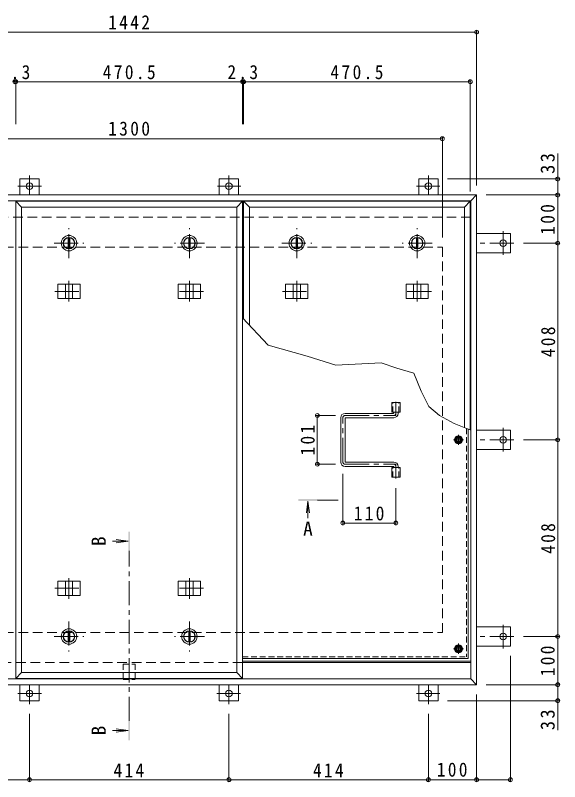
# Model space of a CAD drawing. Units: millimetres at full size, sheet at 1:10. Extents: x -2620 to 2731, y -1962 to 1737.
# Drawn here: x -1694 to -565, y -176 to 1414 of the extents above; entities that cross this region are included whole.
import ezdxf
from ezdxf.enums import TextEntityAlignment as Align

# ---------------------------------------------------------------- set-up
doc = ezdxf.new("R2010")
doc.units = ezdxf.units.MM
doc.header["$LTSCALE"] = 10
doc.header["$PDMODE"] = 32
doc.header["$PDSIZE"] = 8
for name, pattern in [('CHAIN1', [8, 5, -1, 1, -1]), ('DASHED1', [1.8, 1.2, -0.6]), ('DASHED2', [3, 2, -1])]:
    doc.linetypes.add(name, pattern=pattern)
for name, color, linetype, lineweight in [('0-1_躯体', 2, 'Continuous', 9), ('0-2_仕上', 3, 'Continuous', 9), ('0-3_建具', 4, 'Continuous', 9), ('0-5_寸法', 7, 'DASHED1', 9), ('0-6_ハッチ', 6, 'Continuous', 9), ('0-7', 5, 'Continuous', 5), ('0-A', 3, 'CHAIN1', 9), ('0-B', 2, 'Continuous', 9), ('0-C', 2, 'Continuous', 9), ('0-E', 3, 'Continuous', 9), ('0-F', 7, 'Continuous', 9)]:
    doc.layers.add(name, color=color, linetype=linetype, lineweight=lineweight)
doc.styles.add('ＭＳ ゴシック', font='')
doc.styles.get('ＭＳ ゴシック').set_extended_font_data('MS Gothic')

msp = doc.modelspace()

# ---------------------------------------------------------------- linework, layer by layer
at = {"layer": '0-1_躯体', "linetype": 'DASHED2'}
for p, q in [((-749.08, 995.44), (-2167.08, 995.44)), ((-2108.08, 933.44), (-808.08, 933.44)), ((-808.08, 133.44), (-808.08, 933.44)), ((-2108.08, 133.44), (-808.08, 133.44)), ((-1222.83, 71.44), (-2167.08, 71.44))]:
    msp.add_line(p, q, dxfattribs=at)
at = {"layer": '0-1_躯体', "linetype": 'CHAIN1'}
for p, q in [((-1333.08, 910.44), (-1333.08, 972.44)), ((-860.33, 910.44), (-860.33, 972.44)), ((-1302.08, 941.44), (-1364.08, 941.44)), ((-829.33, 941.44), (-891.33, 941.44))]:
    msp.add_line(p, q, dxfattribs=at)
at = {"layer": '0-1_躯体'}
for p, q in [((-1334.58, 952.84), (-1334.58, 930.04)), ((-1331.58, 952.84), (-1331.58, 930.04)), ((-861.83, 952.84), (-861.83, 930.04)), ((-858.83, 952.84), (-858.83, 930.04)), ((-749.08, 71.44), (-1222.83, 71.44))]:
    msp.add_line(p, q, dxfattribs=at)
for centre, radius in [((-1333.08, 941.44), 16), ((-860.33, 941.44), 16), ((-1333.08, 941.44), 12), ((-1333.08, 941.44), 11.5), ((-860.33, 941.44), 12), ((-860.33, 941.44), 11.5)]:
    msp.add_circle(centre, radius, dxfattribs=at)
at = {"layer": '0-2_仕上'}
for p, q in [((-1693.33, 1028.44), (-1681.33, 1016.44)), ((-1693.33, 1028.44), (-1222.83, 1028.44)), ((-1693.33, 38.44), (-1693.33, 1028.44)), ((-1234.83, 1016.44), (-1222.83, 1028.44)), ((-1222.83, 1028.44), (-1222.83, 38.44)), ((-1220.58, 1028.44), (-1208.58, 1016.44)), ((-1220.58, 1028.44), (-750.08, 1028.44)), ((-1220.58, 784), (-1220.58, 1028.44)), ((-762.08, 1016.44), (-750.08, 1028.44)), ((-750.08, 1028.44), (-750.08, 554.21)), ((-1681.33, 1016.44), (-1234.83, 1016.44)), ((-1681.33, 50.44), (-1681.33, 1016.44)), ((-1234.83, 1016.44), (-1234.83, 50.44)), ((-1208.58, 1016.44), (-762.08, 1016.44)), ((-1208.58, 771.25), (-1208.58, 1016.44)), ((-762.08, 1016.44), (-762.08, 558.86)), ((-913.23, 590.94), (-913.23, 610.94)), ((-913.23, 610.94), (-895.93, 610.94)), ((-895.93, 590.94), (-895.93, 610.94)), ((-913.23, 590.94), (-895.93, 590.94)), ((-913.23, 455.94), (-913.23, 475.94)), ((-913.23, 475.94), (-895.93, 475.94)), ((-895.93, 455.94), (-895.93, 475.94)), ((-913.23, 455.94), (-895.93, 455.94)), ((-1693.33, 38.44), (-1681.33, 50.44)), ((-1222.83, 38.44), (-1693.33, 38.44))]:
    msp.add_line(p, q, dxfattribs=at)
at = {"layer": '0-2_仕上', "linetype": 'DASHED1'}
for p, q in [((-910.93, 590.94), (-910.93, 610.94)), ((-898.23, 590.94), (-898.23, 610.94)), ((-910.93, 455.94), (-910.93, 475.94)), ((-898.23, 455.94), (-898.23, 475.94))]:
    msp.add_line(p, q, dxfattribs=at)
at = {"layer": '0-2_仕上', "color": 4}
for p, q in [((-1087.08, 406.56), (-1090.34, 381.77)), ((-1087.08, 406.56), (-1087.08, 370.96)), ((-1087.08, 406.56), (-1083.82, 381.77)), ((-1460.08, 323.2), (-1492.85, 323.2)), ((-1460.08, 323.2), (-1484.87, 326.46)), ((-1460.08, 323.2), (-1484.87, 319.94)), ((-1460.08, -69.66), (-1492.85, -69.66)), ((-1460.08, -69.66), (-1484.87, -66.4)), ((-1460.08, -69.66), (-1484.87, -72.92))]:
    msp.add_line(p, q, dxfattribs=at)
at = {"layer": '0-2_仕上', "color": 4, "linetype": 'CHAIN1'}
for p, q in [((-1024.08, 408.56), (-1067.08, 408.56)), ((-1458.08, -49.66), (-1458.08, 303.2))]:
    msp.add_line(p, q, dxfattribs=at)
at = {"layer": '0-2_仕上'}
msp.add_lwpolyline([(-1222.83, 38.44), (-1234.83, 50.44), (-1681.33, 50.44)], dxfattribs=at)
at = {"layer": '0-2_仕上', "color": 4}
for points in [[(-1107.08, 406.56), (-1107.08, 410.56), (-1067.08, 406.56), (-1067.08, 410.56)], [(-1456.08, 343.2), (-1460.08, 343.2), (-1456.08, 303.2), (-1460.08, 303.2)], [(-1460.08, -89.66), (-1456.08, -89.66), (-1460.08, -49.66), (-1456.08, -49.66)]]:
    msp.add_solid(points, dxfattribs=at)
at = {"layer": '0-3_建具', "color": 2}
for p, q in [((-737.08, 1041.44), (-2179.08, 1041.44)), ((-737.08, 1041.44), (-749.08, 1029.44)), ((-737.08, 25.44), (-737.08, 1041.44)), ((-749.08, 1029.44), (-2167.08, 1029.44)), ((-749.08, 37.44), (-749.08, 1029.44)), ((-749.08, 71.44), (-1222.83, 71.44)), ((-749.08, 37.44), (-2167.08, 37.44)), ((-737.08, 25.44), (-749.08, 37.44)), ((-737.08, 25.44), (-2179.08, 25.44))]:
    msp.add_line(p, q, dxfattribs=at)
at = {"layer": '0-3_建具', "linetype": 'CHAIN1'}
for p, q in [((-1583.08, 863.56), (-1583.08, 820.32)), ((-1333.08, 863.56), (-1333.08, 820.32)), ((-1110.33, 863.56), (-1110.33, 820.32)), ((-860.33, 863.56), (-860.33, 820.32)), ((-1612.49, 841.44), (-1553.67, 841.44)), ((-1303.67, 841.44), (-1362.49, 841.44)), ((-1139.74, 841.44), (-1080.92, 841.44)), ((-830.92, 841.44), (-889.74, 841.44)), ((-1583.08, 203.32), (-1583.08, 246.56)), ((-1333.08, 203.32), (-1333.08, 246.56)), ((-1612.49, 225.44), (-1553.67, 225.44)), ((-1303.67, 225.44), (-1362.49, 225.44))]:
    msp.add_line(p, q, dxfattribs=at)
at = {"layer": '0-3_建具'}
for p, q in [((-1606.17, 856.44), (-1606.17, 826.44)), ((-1606.17, 856.44), (-1559.99, 856.44)), ((-1590.58, 856.44), (-1590.58, 826.44)), ((-1575.58, 856.44), (-1575.58, 826.44)), ((-1559.99, 856.44), (-1559.99, 826.44)), ((-1309.99, 856.44), (-1356.17, 856.44)), ((-1356.17, 856.44), (-1356.17, 826.44)), ((-1340.58, 856.44), (-1340.58, 826.44)), ((-1325.58, 856.44), (-1325.58, 826.44)), ((-1309.99, 856.44), (-1309.99, 826.44)), ((-1133.42, 856.44), (-1133.42, 826.44)), ((-1133.42, 856.44), (-1087.24, 856.44)), ((-1117.83, 856.44), (-1117.83, 826.44)), ((-1102.83, 856.44), (-1102.83, 826.44)), ((-1087.24, 856.44), (-1087.24, 826.44)), ((-837.24, 856.44), (-883.42, 856.44)), ((-883.42, 856.44), (-883.42, 826.44)), ((-867.83, 856.44), (-867.83, 826.44)), ((-852.83, 856.44), (-852.83, 826.44)), ((-837.24, 856.44), (-837.24, 826.44)), ((-1606.17, 826.44), (-1559.99, 826.44)), ((-1309.99, 826.44), (-1356.17, 826.44)), ((-1133.42, 826.44), (-1087.24, 826.44)), ((-837.24, 826.44), (-883.42, 826.44)), ((-1606.17, 210.44), (-1606.17, 240.44)), ((-1606.17, 240.44), (-1559.99, 240.44)), ((-1590.58, 210.44), (-1590.58, 240.44)), ((-1575.58, 210.44), (-1575.58, 240.44)), ((-1559.99, 210.44), (-1559.99, 240.44)), ((-1309.99, 240.44), (-1356.17, 240.44)), ((-1356.17, 210.44), (-1356.17, 240.44)), ((-1340.58, 210.44), (-1340.58, 240.44)), ((-1325.58, 210.44), (-1325.58, 240.44)), ((-1309.99, 210.44), (-1309.99, 240.44)), ((-1606.17, 210.44), (-1559.99, 210.44)), ((-1309.99, 210.44), (-1356.17, 210.44))]:
    msp.add_line(p, q, dxfattribs=at)
at = {"layer": '0-5_寸法'}
for p, q in [((-1470.38, 68.24), (-1470.38, 36.24)), ((-1470.38, 68.24), (-1445.78, 68.24)), ((-1445.78, 68.24), (-1445.78, 36.24)), ((-1470.38, 36.24), (-1445.78, 36.24))]:
    msp.add_line(p, q, dxfattribs=at)
at = {"layer": '0-5_寸法', "linetype": 'Continuous'}
for points in [[(-867.6, 671.77), (-902.56, 682.46), (-935.12, 693.26), (-1028.86, 688.24), (-1088.92, 707.07), (-1169.71, 729.98), (-1222.83, 786.39)], [(-749.08, 553.82), (-783.62, 567.2), (-813.86, 583.62), (-836.43, 602.86), (-851.78, 634.31), (-867.6, 671.77)]]:
    msp.add_lwpolyline(points, dxfattribs=at)
at = {"layer": '0-6_ハッチ', "linetype": 'CHAIN1'}
for p, q in [((-904.58, 612.32), (-904.58, 583.94)), ((-1014.58, 487.45), (-1014.58, 579.43)), ((-1010.07, 583.94), (-904.58, 583.94)), ((-1010.07, 482.94), (-904.58, 482.94)), ((-904.58, 453.05), (-904.58, 482.94))]:
    msp.add_line(p, q, dxfattribs=at)
at = {"layer": '0-6_ハッチ'}
for p, q in [((-910.08, 588.44), (-1010.08, 588.44)), ((-909.08, 589.44), (-909.08, 590.94)), ((-900.08, 588.44), (-900.08, 590.94)), ((-1019.08, 487.44), (-1019.08, 579.44)), ((-1010.08, 488.44), (-1010.08, 578.44)), ((-1009.08, 579.44), (-909.08, 579.44)), ((-910.08, 478.44), (-1010.08, 478.44)), ((-1009.08, 487.44), (-909.08, 487.44)), ((-909.08, 477.44), (-909.08, 475.94)), ((-900.08, 478.44), (-900.08, 475.94)), ((-1222.83, 74.44), (-749.08, 74.44)), ((-1222.83, 71.44), (-749.08, 71.44))]:
    msp.add_line(p, q, dxfattribs=at)
for centre, radius, start, end in [((-1010.08, 579.44), 9, 90, 180), ((-910.08, 589.44), 1, 270, 0), ((-909.08, 588.44), 9, 270, 0), ((-1009.08, 578.44), 1, 90, 180), ((-1010.08, 487.44), 9, 180, 270), ((-1009.08, 488.44), 1, 180, 270), ((-910.08, 477.44), 1, 0, 90), ((-909.08, 478.44), 9, 0, 90)]:
    msp.add_arc(centre, radius, start, end, dxfattribs=at)
at = {"layer": '0-6_ハッチ', "linetype": 'CHAIN1'}
for centre, radius, start, end in [((-909.08, 588.44), 4.5, 270.29569, 0), ((-1010.07, 579.43), 4.51, 90, 180), ((-1010.07, 487.45), 4.51, 180, 270), ((-909.08, 478.44), 4.5, 0, 89.70431)]:
    msp.add_arc(centre, radius, start, end, dxfattribs=at)
at = {"layer": '0-7'}
for centre, radius in [((-774.58, 533.44), 5), ((-774.58, 533.44), 4.19), ((-774.58, 99.94), 5), ((-774.58, 99.94), 4.19)]:
    msp.add_circle(centre, radius, dxfattribs=at)
at = {"layer": '0-A', "linetype": 'DASHED1'}
for p in [(-757.78, 557.19), (-1222.83, 83.14)]:
    msp.add_line(p, (-757.78, 83.14), dxfattribs=at)
at = {"layer": '0-A'}
for p, q in [((-774.58, 522.76), (-774.58, 544.12)), ((-763.9, 533.44), (-785.26, 533.44)), ((-763.9, 99.94), (-785.26, 99.94)), ((-774.58, 89.26), (-774.58, 110.62))]:
    msp.add_line(p, q, dxfattribs=at)
at = {"layer": '0-A', "linetype": 'Continuous'}
for q in [(-754.58, 555.95), (-1222.83, 79.94)]:
    msp.add_line((-754.58, 79.94), q, dxfattribs=at)
at = {"layer": '0-B'}
for p, q in [((-782.08, 533.44), (-778.33, 539.94)), ((-782.08, 533.44), (-778.33, 526.94)), ((-778.33, 539.94), (-770.83, 539.94)), ((-778.33, 526.94), (-770.83, 526.94)), ((-767.08, 533.44), (-770.83, 539.94)), ((-767.08, 533.44), (-770.83, 526.94)), ((-782.08, 99.94), (-778.33, 106.44)), ((-782.08, 99.94), (-778.33, 93.44)), ((-778.33, 106.44), (-770.83, 106.44)), ((-767.08, 99.94), (-770.83, 106.44)), ((-767.08, 99.94), (-770.83, 93.44)), ((-778.33, 93.44), (-770.83, 93.44))]:
    msp.add_line(p, q, dxfattribs=at)
for centre, radius in [((-774.58, 533.44), 8.5), ((-774.58, 533.44), 6.5), ((-774.58, 99.94), 8.5), ((-774.58, 99.94), 6.5)]:
    msp.add_circle(centre, radius, dxfattribs=at)
at = {"layer": '0-C', "linetype": 'CHAIN1'}
for p, q in [((-1583.08, 910.44), (-1583.08, 972.44)), ((-1110.33, 910.44), (-1110.33, 972.44)), ((-1614.08, 941.44), (-1552.08, 941.44)), ((-1141.33, 941.44), (-1079.33, 941.44)), ((-1583.08, 156.44), (-1583.08, 94.44)), ((-1333.08, 156.44), (-1333.08, 94.44)), ((-1614.08, 125.44), (-1552.08, 125.44)), ((-1302.08, 125.44), (-1364.08, 125.44))]:
    msp.add_line(p, q, dxfattribs=at)
at = {"layer": '0-C'}
for p, q in [((-1584.58, 952.84), (-1584.58, 930.04)), ((-1581.58, 952.84), (-1581.58, 930.04)), ((-1111.83, 952.84), (-1111.83, 930.04)), ((-1108.83, 952.84), (-1108.83, 930.04)), ((-1584.58, 114.04), (-1584.58, 136.84)), ((-1581.58, 114.04), (-1581.58, 136.84)), ((-1334.58, 114.04), (-1334.58, 136.84)), ((-1331.58, 114.04), (-1331.58, 136.84))]:
    msp.add_line(p, q, dxfattribs=at)
for centre, radius in [((-1583.08, 941.44), 16), ((-1110.33, 941.44), 16), ((-1583.08, 941.44), 12), ((-1583.08, 941.44), 11.5), ((-1110.33, 941.44), 12), ((-1110.33, 941.44), 11.5), ((-1583.08, 125.44), 16), ((-1583.08, 125.44), 12), ((-1583.08, 125.44), 11.5), ((-1333.08, 125.44), 16), ((-1333.08, 125.44), 12), ((-1333.08, 125.44), 11.5)]:
    msp.add_circle(centre, radius, dxfattribs=at)
at = {"layer": '0-E', "linetype": 'CHAIN1'}
for p, q in [((-1665.08, 1081.8), (-1665.08, 1041.64)), ((-1251.08, 1081.8), (-1251.08, 1041.64)), ((-837.08, 1081.8), (-837.08, 1041.64)), ((-1640.24, 1059.64), (-1689.13, 1059.64)), ((-1226.24, 1059.64), (-1275.13, 1059.64)), ((-861.92, 1059.64), (-813.03, 1059.64)), ((-681.88, 966.28), (-681.88, 917.39)), ((-659.72, 941.44), (-737.08, 941.44)), ((-681.88, 558.28), (-681.88, 509.39)), ((-659.72, 533.44), (-737.08, 533.44)), ((-681.88, 100.6), (-681.88, 149.49)), ((-659.72, 125.44), (-737.08, 125.44)), ((-1665.08, -14.92), (-1665.08, 25.24)), ((-1251.08, -14.92), (-1251.08, 25.24)), ((-837.08, -14.92), (-837.08, 25.24)), ((-1640.24, 7.24), (-1689.13, 7.24)), ((-1275.92, 7.24), (-1227.03, 7.24)), ((-861.92, 7.24), (-813.03, 7.24))]:
    msp.add_line(p, q, dxfattribs=at)
at = {"layer": '0-E'}
for p, q in [((-1645.08, 1074.64), (-1685.08, 1074.64)), ((-1685.08, 1041.44), (-1685.08, 1074.64)), ((-1645.08, 1041.44), (-1645.08, 1074.64)), ((-1231.08, 1074.64), (-1271.08, 1074.64)), ((-1271.08, 1041.44), (-1271.08, 1074.64)), ((-1231.08, 1041.44), (-1231.08, 1074.64)), ((-857.08, 1074.64), (-817.08, 1074.64)), ((-857.08, 1041.44), (-857.08, 1074.64)), ((-817.08, 1041.44), (-817.08, 1074.64)), ((-737.08, 961.44), (-666.88, 961.44)), ((-666.88, 961.44), (-666.88, 921.44)), ((-737.08, 921.44), (-666.88, 921.44)), ((-737.08, 553.44), (-666.88, 553.44)), ((-666.88, 553.44), (-666.88, 513.44)), ((-737.08, 513.44), (-666.88, 513.44)), ((-737.08, 145.44), (-666.88, 145.44)), ((-666.88, 105.44), (-666.88, 145.44)), ((-737.08, 105.44), (-666.88, 105.44)), ((-1685.08, 25.44), (-1685.08, -7.76)), ((-1645.08, 25.44), (-1645.08, -7.76)), ((-1271.08, 25.44), (-1271.08, -7.76)), ((-1231.08, 25.44), (-1231.08, -7.76)), ((-857.08, 25.44), (-857.08, -7.76)), ((-817.08, 25.44), (-817.08, -7.76)), ((-1645.08, -7.76), (-1685.08, -7.76)), ((-1271.08, -7.76), (-1231.08, -7.76)), ((-857.08, -7.76), (-817.08, -7.76))]:
    msp.add_line(p, q, dxfattribs=at)
for centre in [(-1665.08, 1059.64), (-1251.08, 1059.64), (-837.08, 1059.64), (-681.88, 941.44), (-681.88, 533.44), (-681.88, 125.44), (-1665.08, 7.24), (-1251.08, 7.24), (-837.08, 7.24)]:
    msp.add_circle(centre, 7, dxfattribs=at)
at = {"layer": '0-F'}
for p, q in [((-2179.08, 1379.15), (-737.08, 1379.15)), ((-737.08, 1382.15), (-737.08, 1061.44)), ((-1695.58, 1276.36), (-1693.33, 1276.36)), ((-1693.33, 1279.36), (-1693.33, 1188.11)), ((-1693.33, 1276.36), (-1222.83, 1276.36)), ((-1222.83, 1279.36), (-1222.83, 1188.11)), ((-1222.83, 1276.36), (-1220.58, 1276.36)), ((-1220.58, 1279.36), (-1220.58, 1188.11)), ((-1220.58, 1276.36), (-750.08, 1276.36)), ((-750.08, 1279.36), (-750.08, 1048.44)), ((-808.08, 1161.16), (-808.08, 953.44)), ((-2108.08, 1158.16), (-808.08, 1158.16)), ((-568.56, 1074.64), (-568.56, 1127.8)), ((-565.56, 1074.64), (-797.08, 1074.64)), ((-568.56, 1041.44), (-568.56, 1074.64)), ((-565.56, 1041.44), (-717.08, 1041.44)), ((-568.56, 1041.44), (-568.56, 941.44)), ((-565.56, 941.44), (-639.72, 941.44)), ((-568.56, 941.44), (-568.56, 533.44)), ((-1070.72, 583.94), (-1030.07, 583.94)), ((-1067.72, 583.94), (-1067.72, 482.94)), ((-565.56, 533.44), (-639.72, 533.44)), ((-568.56, 533.44), (-568.56, 125.44)), ((-1070.72, 482.94), (-1030.07, 482.94)), ((-1014.58, 357.79), (-1014.58, 462.94)), ((-904.58, 357.79), (-904.58, 433.05)), ((-904.58, 360.79), (-1014.58, 360.79)), ((-565.56, 125.44), (-639.72, 125.44)), ((-568.56, 125.44), (-568.56, 25.44)), ((-666.88, -174.73), (-666.88, 85.44)), ((-565.56, 25.44), (-717.08, 25.44)), ((-568.56, 25.44), (-568.56, -7.76)), ((-737.08, -174.73), (-737.08, 5.44)), ((-565.56, -7.76), (-797.08, -7.76)), ((-568.56, -7.76), (-568.56, -68.77)), ((-1665.08, -174.73), (-1665.08, -34.92)), ((-1251.08, -174.73), (-1251.08, -34.92)), ((-837.08, -174.73), (-837.08, -34.92)), ((-2079.08, -171.73), (-1665.08, -171.73)), ((-1665.08, -171.73), (-1251.08, -171.73)), ((-1251.08, -171.73), (-837.08, -171.73)), ((-837.08, -171.73), (-737.08, -171.73)), ((-737.08, -171.73), (-666.88, -171.73))]:
    msp.add_line(p, q, dxfattribs=at)
for p in [(-737.08, 1379.15), (-1695.58, 1276.36), (-1693.33, 1276.36), (-1222.83, 1276.36), (-1220.58, 1276.36), (-750.08, 1276.36), (-808.08, 1158.16), (-568.56, 1074.64), (-568.56, 1041.44), (-568.56, 941.44), (-1067.72, 583.94), (-568.56, 533.44), (-1067.72, 482.94), (-1014.58, 360.79), (-904.58, 360.79), (-568.56, 125.44), (-568.56, 25.44), (-568.56, -7.76), (-1665.08, -171.73), (-1251.08, -171.73), (-837.08, -171.73), (-737.08, -171.73), (-666.88, -171.73)]:
    msp.add_point(p, dxfattribs=at)

# ---------------------------------------------------------------- texts
at = {"layer": '0-5_寸法', "color": 2, "style": 'ＭＳ ゴシック'}
msp.add_text('A', height=29.33, dxfattribs=at).set_placement((-1097.08, 325.86), align=Align.BOTTOM_LEFT)
for p in [(-1497.95, 313.2), (-1497.95, -79.66)]:
    msp.add_text('B', height=29.33, rotation=90, dxfattribs=at).set_placement(p, align=Align.BOTTOM_LEFT)
at = {"layer": '0-F', "color": 2, "char_height": 29.33, "attachment_point": 7, "style": 'ＭＳ ゴシック'}
for s, insert in [('\\T1.28;\\W0.9;1442', (-1501.83, 1385.15)), ('\\T1.27;\\W0.9;2.3', (-1726.96, 1281.36)), ('\\T1.28;\\W0.9;470.5', (-1513.08, 1281.36)), ('\\T1.27;\\W0.9;2.3', (-1254.21, 1281.36)), ('\\T1.28;\\W0.9;470.5', (-1040.33, 1281.36)), ('\\T1.28;\\W0.9;1300', (-1501.83, 1164.16)), ('\\T1.27;\\W0.9;110', (-992.08, 365.79)), ('\\T1.27;\\W0.9;414', (-1490.58, -166.73)), ('\\T1.27;\\W0.9;414', (-1076.58, -166.73)), ('\\T1.27;\\W0.9;100', (-819.58, -165.73))]:
    msp.add_mtext(s, dxfattribs=dict(at, insert=insert))
at = {"layer": '0-F', "color": 2, "char_height": 29.33, "attachment_point": 7, "rotation": 90, "style": 'ＭＳ ゴシック'}
for s, insert in [('\\T1.27;\\W0.95;33', (-574.56, 1085.3)), ('\\T1.27;\\W0.9;100', (-574.56, 958.94)), ('\\T1.27;\\W0.9;408', (-573.56, 704.94)), ('\\T1.27;\\W0.9;101', (-1072.72, 500.94)), ('\\T1.27;\\W0.9;408', (-573.56, 296.94)), ('\\T1.27;\\W0.9;100', (-574.56, 42.94)), ('\\T1.27;\\W0.95;33', (-574.56, -68.77))]:
    msp.add_mtext(s, dxfattribs=dict(at, insert=insert))

doc.saveas('drawing.dxf')
